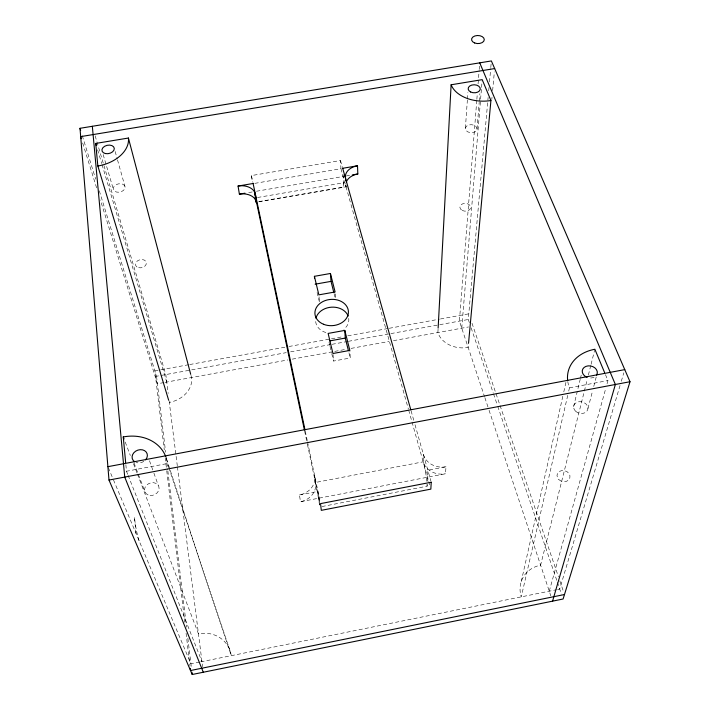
<?xml version="1.0" encoding="UTF-8"?>
<svg xmlns="http://www.w3.org/2000/svg" width="710" height="710" viewBox="0 0 710 710"><rect width="100%" height="100%" fill="white"/><g stroke="black" fill="none" stroke-linecap="round" stroke-linejoin="round"><path stroke-width="0.53" stroke-dasharray="3.55 2.66" d="M321.941 506.549L427.065 486.208L427.145 484.54M427.313 481.194L427.855 470.26L446.004 466.772L445.472 473.765L300.463 501.73L299.478 494.959A18.664 16.224 -9.5 0 0 314.583 475.389L315.409 482.294A18.469 16.117 -9.6 0 1 300.463 501.73M438.07 329.227L437.892 332.546A24.672 19.436 4 0 0 468.147 347.403L468.556 343.001M465.405 128.137L467.358 100.101M467.437 99.027L467.881 92.557M476.774 100.367L459.405 321.115L484.531 396.633M476.863 99.267L477.297 93.747M478.078 83.816L479.126 70.574M479.206 69.465L479.472 66.154M477.013 129.22A5.84 3.994 1.7 0 0 468.857 124.995A5.84 3.994 1.7 0 0 467.748 131.847A5.84 3.994 1.7 0 0 477.013 129.22L479.197 102.258M479.285 101.184L479.898 93.631M461.757 328.189L481.478 88.493M481.566 87.392L482.108 80.763M469.354 322.633L468.289 319.491L488.125 97.403M488.711 90.773L489.012 87.454M489.501 81.934L490.69 68.675M490.787 67.565L491.276 62.045M491.808 99.444L492.012 97.234M492.625 90.623L494.364 71.879M521.255 581.543L562.835 396.189M563.802 391.876L565.976 382.166M567.734 395.363L521.264 596.87A29.864 26.394 24.6 0 1 540.603 565.169L587.303 379.335M568.728 391.05L569.473 387.82A41.091 32.225 13.8 0 1 567.831 381.856M573.591 406.652L580.203 379.344M580.46 378.297L581.224 375.146M588.386 375.04L590.809 365.375M591.084 364.301L594.59 350.332M587.969 408.49L592.646 390.651M593.746 386.453L596.498 375.963M549.256 591.19L605.87 388.015M607.059 383.764L607.946 380.569L605.452 374.596M620.052 385.512L559.728 589.069L557.563 589.504M621.303 381.279L623.824 372.794M199.616 662.084L190.937 663.85L113.059 478.93M200.699 661.871L556.48 589.726M299.478 494.959L317.956 491.4L319.518 504.801M125.865 464.704L126.478 471.254L167.453 463.532L168.847 467.739M569.473 387.82L607.946 380.569M331.774 353.704L333.531 361.062L350.261 358L349.844 350.42M188.656 364.718L154.869 370.86L164.267 449.892M189.748 364.523L287.852 346.702M288.943 346.498L330.363 338.981M331.455 338.776L343.445 336.602M347.802 335.812L388.13 328.481M389.222 328.286L439.366 319.172M440.457 318.976L468.795 313.829L469.514 315.923M99.302 190.821L156.528 376.256L286.254 352.639M290.612 351.84L330.94 344.501M332.031 344.306L347.296 341.528M348.388 341.324L389.808 333.78M390.899 333.585L468.289 319.491M163.957 382.575L157.434 383.764L100.367 199.98M165.048 382.37L287.958 359.926M292.307 359.136L333.638 351.583M334.73 351.388L345.601 349.4M351.042 348.406L389.107 341.457M393.464 340.658L468.511 326.955M258.697 201.8L346.036 186.863A15.132 1.686 80.6 0 0 343.684 187.085L258.005 201.746M254.819 183.349L340.951 168.731L340.498 160.513L251.438 175.574L252.334 181.68M248.704 192.561L253.364 191.771M256.461 191.247L343.125 176.488M346.799 175.858L349.56 175.397M257.57 197.487L344.146 182.701M108.328 467.695L112.624 477.91M126.478 471.254L127.702 474.342M128.111 475.372L201.959 661.613M134.03 463.026L145.302 492.642M125.226 442.082L130.347 455.492M133.498 463.736L137.039 473.02M137.429 474.049L198.463 633.861A30.503 27.832 -36.7 0 1 231.265 655.667L169.202 468.786M149.499 460.772L153.537 472.088M153.901 473.117L158.312 485.454M472.008 323.254L558.415 576.724M559.844 580.913L563.412 591.386M471.129 327.869L493.148 392.772M493.503 393.819L497.408 405.339M497.763 406.386L557.066 581.215M557.421 582.262L561.415 594.039M230.049 650.679L204.578 575.313L166.016 457.355A42.236 34.754 -22.4 0 1 167.453 463.532M484.877 397.68L488.72 409.217M489.066 410.265L550.827 595.912M82.653 142.95L96.755 188.363M82.289 135.725L95.699 179.168M97.625 149.792L101.725 163.575M102.045 164.64L166.752 382.06M95.158 135.841L165.812 374.569L168.19 393.438M103.163 154.585L113.254 188.958M340.498 160.513L342.3 166.912M411.099 410.859L413.806 420.444M415.004 424.704L430.926 481.167M340.951 168.731L408.374 409.031M408.676 410.096L428.449 480.581M428.751 481.646L429.648 484.85M115.162 151.505L117.203 158.8M117.496 159.848L125.102 186.961A6.017 4.171 -12.7 0 1 116.626 192.082A6.017 4.171 -12.7 0 1 115.81 184.875A6.017 4.171 -12.7 0 1 125.102 186.961M190.99 375.395L191.558 377.534A25.329 20.155 -15.9 0 1 169.317 402.41M334.099 293.638L335.129 297.73M348.947 352.755L350.261 358M317.095 292.396L319.553 302.655M329.005 342.122L329.76 345.282M330.008 346.338L331.517 352.648M251.438 175.574L252.804 182.071M305.256 431.085L307.306 440.83M307.536 441.913L320.308 502.538M304.652 431.13L307.164 443.067M307.386 444.149L319.704 502.751M169.131 400.928L177.296 465.733M177.429 466.834L202.607 666.752M156.528 376.256L165.616 452.19M166.14 456.592L167.72 469.798M167.853 470.899L186.552 627.178M187.866 638.183L191.425 667.897M314.814 476.827L315.63 483.723M165.181 457.577L166.619 469.656M166.752 470.748L184.902 623.327M186.073 633.213L189.996 666.14M136.018 533.441L134.438 516.978A18.522 2.343 80.4 0 0 139.595 541.925M319.03 296.807L319.464 301.679M333.034 354.583L333.531 361.062M335.235 293.913L335.502 297.827M343.019 174.438L343.684 187.085M345.965 184.937L346.072 186.978A15.123 10.827 -2.6 0 1 345.779 185.017M446.004 466.772A18.549 15.824 5.4 0 1 423.435 454.586L423.133 461.642A18.354 15.735 5.6 0 0 445.472 473.765M319.527 505.103A18.291 0.692 79.4 0 0 315.444 482.472L423.187 461.82A18.149 2.458 78.7 0 1 426.914 481.806M427.065 484.309A18.149 2.458 78.7 0 1 427.065 486.208M348.752 318.364A16.614 13.099 -4.3 0 1 343.862 329.298M325.899 332.546A16.614 13.099 -4.3 0 1 315.728 319.447M594.084 377.223A7.624 5.982 12.5 0 1 589.389 377.897M143.837 461.349A7.819 6.425 -20.8 0 1 136.098 462.459M138.619 267.688A5.538 4.065 -13.6 0 0 146.366 262.744A5.538 4.065 -13.6 0 0 137.758 260.677A5.538 4.065 -13.6 0 0 138.619 267.688M558.894 479.676A6.594 5.52 16.1 0 0 569.81 478.078A6.594 5.52 16.1 0 0 561.832 470.57A6.594 5.52 16.1 0 0 558.894 479.676M462.166 210.4A5.387 3.905 2.4 0 0 470.641 207.737A5.387 3.905 2.4 0 0 463.035 203.672A5.387 3.905 2.4 0 0 462.166 210.4M575.73 411.374A7.269 5.84 13.6 0 0 587.747 409.652A7.269 5.84 13.6 0 0 578.872 401.753A7.269 5.84 13.6 0 0 575.73 411.374M150.059 495.447A7.455 6.248 -22 0 0 158.827 486.545A7.455 6.248 -22 0 0 146.571 485.205A7.455 6.248 -22 0 0 150.059 495.447"/><path stroke-width="1.06" d="M438.132 328.127L451.116 84.783L482.205 79.653L490.921 100.527L468.556 343.001M552.575 601.157L615.366 384.492L479.729 62.844M630.001 381.731L563.101 599.009L192.215 674.5L108.994 480.058L79.999 128.306L491.373 60.936L630.001 381.731L108.994 480.058M564.485 594.527L190.52 670.533L190.253 668.332M107.893 466.674L624.764 369.617M329.777 340.889L345.255 338.075L344.794 330.407L328.127 333.425L332.954 353.509L349.844 350.42L344.794 330.407M314.406 276.323L330.443 273.483L335.102 291.961L318.861 294.854L314.406 276.323L314.583 278.293M315.125 284.195L331.02 281.373L330.443 273.483M238.063 186.047A15.407 11.023 -8 0 1 255.36 194.194L256.541 202.288A15.274 10.996 -8.1 0 0 239.385 194.149L238.063 186.047L253.106 183.491M342.69 168.288L357.512 165.776L357.822 173.985A15.123 10.827 -2.6 0 0 346.365 181.858M239.385 194.149L244.977 193.2M344.962 176.178L345.885 176.018M352.311 174.926L357.822 173.985M494.675 68.568L80.683 136.613L81.339 138.725M168.678 400.289L97.847 166.016L95.726 143.429L128.412 138.033L190.706 374.321M604.618 372.617L594.865 349.258A41.091 32.225 13.8 0 0 567.68 380.817M203.3 672.246L124.729 477.093L92.327 126.291M165.634 456.326A42.236 34.754 -22.4 0 0 123.256 436.934L124.046 438.993M79.999 128.306L80.656 130.427M95.726 143.429L96.356 145.55M342.602 167.977L410.797 409.785M331.02 281.373L333.842 292.618M345.255 338.075L348.424 350.66M253.035 183.153L305.025 430.003M254.686 193.484L304.421 430.047M254.588 193.599L254.783 194.922M255.165 197.549L255.84 202.11A15.229 0.47 79.9 0 1 256.514 202.173M191.948 672.299L192.215 674.5M123.256 436.934L125.661 462.529M345.761 180.846L345.655 178.805A15.247 10.854 -2.6 0 1 357.512 165.776M315.968 318.178A16.614 13.099 -4.3 0 1 331.481 307.181A16.614 13.099 -4.3 0 1 348.157 316.074M587.134 377.338A7.624 5.982 12.5 0 1 582.795 369.022A7.624 5.982 12.5 0 1 592.885 366.653A7.624 5.982 12.5 0 1 596.56 375.128M490.921 100.527A32.19 21.131 1.7 0 1 451.116 84.783M128.412 138.033A33.272 22.196 -12.6 0 1 97.847 166.016M134.785 461.846A7.819 6.425 -20.8 0 1 133.862 452.714A7.819 6.425 -20.8 0 1 144.645 450.69A7.819 6.425 -20.8 0 1 145.612 459.814M431.227 482.232L430.846 489.128L321.302 510.348L320.529 503.621L431.227 482.232M474.671 42.973A6.354 4.038 1.2 0 0 484.282 39.68A6.354 4.038 1.2 0 0 474.839 35.97A6.354 4.038 1.2 0 0 474.671 42.973M323.52 324.257A16.774 13.144 -4.3 0 0 348.424 311.832A16.774 13.144 -4.3 0 0 323.068 301.475A16.774 13.144 -4.3 0 0 323.52 324.257M470.632 91.98A6.071 4.02 1.5 0 0 480.253 89.318A6.071 4.02 1.5 0 0 471.768 85.076A6.071 4.02 1.5 0 0 470.632 91.98M105.417 153.564A6.266 4.207 -12.3 0 0 114.283 148.372A6.266 4.207 -12.3 0 0 104.636 146.287A6.266 4.207 -12.3 0 0 105.417 153.564"/></g></svg>
